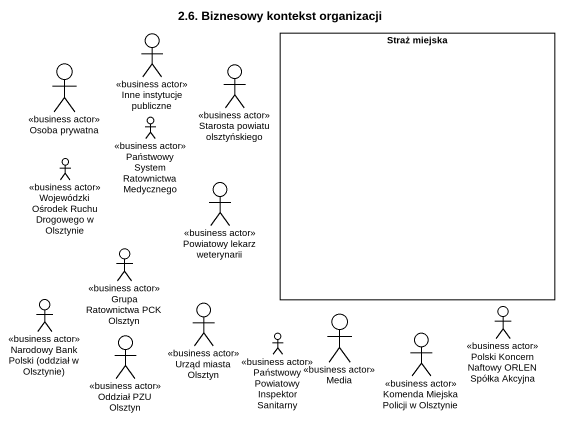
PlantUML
@startuml
title 2.6. Biznesowy kontekst organizacji
actor "Inne instytucje publiczne" as Inne_instytucje_publiczne <<business actor>>
rectangle "Straż miejska" as Straż_miejska
actor "Osoba prywatna" as Osoba_prywatna <<business actor>>
actor "Starosta powiatu olsztyńskiego" as Starosta_powiatu <<business actor>>
actor "Państwowy System Ratownictwa Medycznego" as Państwowy_System <<business actor>>
actor "Wojewódzki Ośrodek Ruchu Drogowego w Olsztynie" as Wojewódzki_Ośrodek_Ruchu <<business actor>>
actor "Powiatowy lekarz weterynarii" as Powiatowy_lekarz_weterynarii <<business actor>>
actor "Grupa Ratownictwa PCK Olsztyn" as Grupa_Ratownictwa_PCK <<business actor>>
actor "Narodowy Bank Polski (oddział w Olsztynie)" as Narodowy_Bank_Polski <<business actor>>
actor "Urząd miasta Olsztyn" as Urząd_miasta_Olsztyn <<business actor>>
actor "Polski Koncern Naftowy ORLEN Spółka Akcyjna" as Polski_Koncern_Naftowy <<business actor>>
actor "Oddział PZU Olsztyn" as Oddział_PZU_Olsztyn <<business actor>>
actor "Państwowy Powiatowy Inspektor Sanitarny" as Państwowy_Powiatowy <<business actor>>
actor Media <<business actor>>
actor "Komenda Miejska Policji w Olsztynie" as Komenda_Miejska_Policji_w <<business actor>>
@enduml
